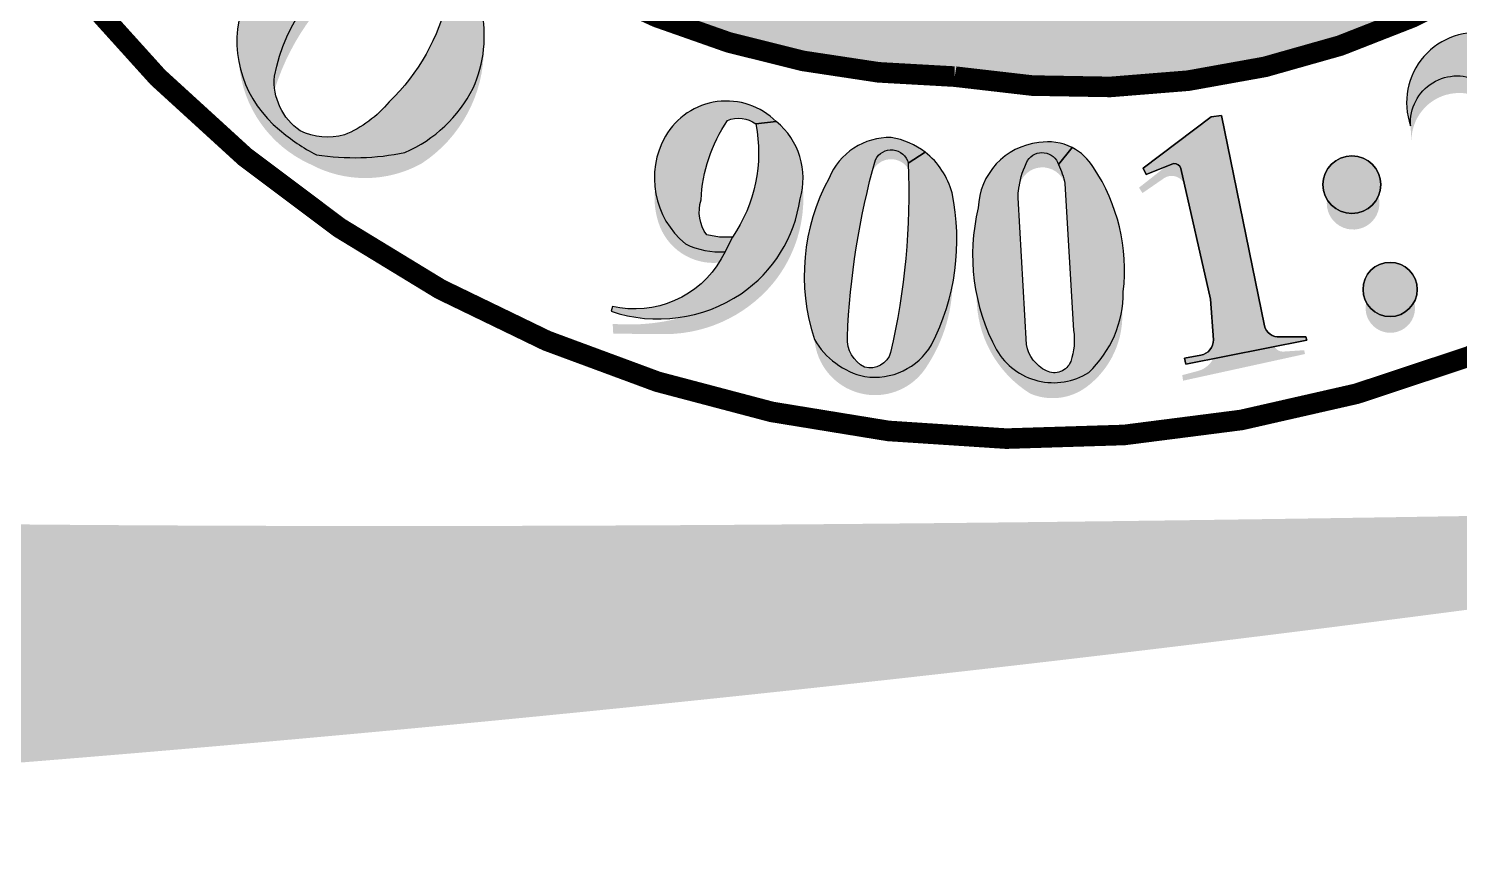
# Model space of a CAD drawing. Header units: millimetres. Extents: x 176729 to 176830, y 575987 to 576058.
# Drawn here: x 176748.691 to 176751.996, y 575993.459 to 575995.39 of the extents above; entities that cross this region are included whole.
import ezdxf

# ---------------------------------------------------------------- set-up
doc = ezdxf.new("R2010")
doc.units = ezdxf.units.MM
doc.layers.add('LG', color=7, linetype='Continuous')
doc.layers.add('LG-1', color=240, linetype='Continuous')

# ---------------------------------------------------------------- blocks, each defined once
blk = doc.blocks.new('LG')
h = blk.add_hatch(color=160)
edge = h.paths.add_edge_path()
edge.add_line((115.5193370946991, 13.68897502310176), (115.5305317612493, 13.486948654597))
edge.add_arc((116.0939448027978, 13.50300010546607), 0.5636416454290947, 19.608833151952297, 181.6318963534621, ccw=False)
edge.add_arc((116.072045719242, 13.71560638589987), 0.5533498469581222, 357.5711830063599, 542.7585701233423)
h.paths.add_polyline_path([(117.7607323080688, 12.30837009097196), (117.7453221252695, 12.47034558775115), (116.3084625312948, 11.80614450708221), (116.2532510094142, 11.7852647805533), (116.2637225153997, 11.60392155668114)])
edge = h.paths.add_edge_path()
edge.add_arc((118.6849193898333, 13.82806387093653), 0.7331524873615639, 241.271260059289, 342.2444991636598, ccw=False)
edge.add_arc((119.1288511084318, 14.97060817865723), 1.954986830582144, 210.1609767800294, 245.96257138458492, ccw=False)
edge.add_arc((118.8785705085335, 14.40727654084553), 1.499729743194835, 196.2200303520208, 264.0980278567095)
edge.add_arc((118.7357113349343, 13.56409372921671), 0.6486966385932555, 268.997183648549, 363.5698300204533)
edge = h.paths.add_edge_path()
edge.add_arc((117.7241775983067, 15.26265225513737), 0.258468772831201, 59.88709875345071, 184.385173761773)
edge.add_arc((117.6892492642316, 15.07607363552728), 0.2783166168484155, 39.5343662286312, 143.1749001924907, ccw=False)
edge.add_line((117.9038989851759, 15.25323355343329), (119.060658673071, 13.61689866562598))
edge.add_arc((118.8626567965291, 13.47692695774511), 0.2424805602954393, -29.759290023164112, 35.25729724102331, ccw=False)
edge.add_arc((118.8228895421961, 13.52064480543599), 0.299257686426889, 326.7514027427198, 400.8627629584616)
edge.add_line((119.049211795587, 13.71643397905302), (117.8538528109486, 15.4862376879257))
edge = h.paths.add_edge_path()
edge.add_arc((119.1204487283092, 16.30436884657241), 0.3239259108304492, 48.14134812580636, 80.60442746924294)
edge.add_arc((119.1204487283092, 16.30436884657241), 0.3239259108304426, 80.60442746924294, 121.8384555653197)
edge.add_arc((119.6006665990481, 16.41441614487406), 0.6717134458054119, 165.7679646549031, 180.3285301520444)
edge.add_arc((119.1248905590927, 16.13356128459182), 0.3392904067683115, 46.78802381087132, 125.2720333368984, ccw=False)
edge.add_line((119.3572025183613, 16.38084479335419), (120.68285258944, 14.99606904418884))
edge.add_arc((120.4791998561477, 14.79313228201919), 0.2875026351484915, -8.014275565496519, 44.89910688387738, ccw=False)
edge.add_arc((120.4692307266889, 14.89597092067918), 0.3274958474740113, 334.1250014901599, 391.3397595403781)
edge.add_line((120.7489443117024, 15.06630541651491), (119.336602947059, 16.54562669499187))
edge = h.paths.add_edge_path()
edge.add_arc((120.2866176557375, 15.13405628103135), 0.7976039157749685, 312.98461960992415, 333.4196233952224, ccw=False)
edge.add_arc((120.3671229935753, 15.66880741845612), 1.210405937787316, 248.3495296902573, 292.5051399966576, ccw=False)
edge.add_arc((121.1747096548901, 17.02286666459682), 2.77825783474311, 206.8955582065229, 243.1652472219214, ccw=False)
edge.add_arc((120.6524950700193, 16.29237890797277), 2.025111199137488, 195.0633679153592, 257.2541174275676)
edge.add_arc((120.4227686870096, 14.8580250520214), 0.5827887956281665, 248.1322693953385, 352.0247824787674)
edge = h.paths.add_edge_path()
edge.add_arc((121.5404648554395, 16.55541136045698), 0.8473644478364516, 301.0156465205205, 358.3015696386902)
edge.add_arc((121.4975221793358, 16.83067766279961), 0.9392619017980844, 330.4705369656561, 341.3488309880244, ccw=False)
edge.add_line((122.3147761799498, 16.36774265802059), (122.1066442659738, 16.14191354668219))
edge.add_arc((121.5944290807968, 16.4575169248695), 0.6016393340276267, 272.9099531025617, 328.3605393609499, ccw=False)
edge.add_arc((121.6352434611221, 16.5309695779312), 0.6743944278311721, 198.2119266206307, 269.12732848847634, ccw=False)
edge.add_arc((122.3527273019574, 16.40188301256487), 1.360550086536102, 183.4419522061415, 199.8806897970356)
edge.add_arc((121.5695999767449, 16.24918080236723), 0.5851774120188312, 211.9853666255248, 314.1348755578124)
edge = h.paths.add_edge_path()
edge.add_arc((120.2094207268369, 17.69003916849858), 0.2848169075711967, 120.0112434037363, 196.3608612016992)
edge.add_arc((120.3004740852493, 17.6543567431268), 0.3670502574721021, 186.9708052373451, 196.379870962614)
edge.add_arc((120.2267290398761, 17.49605520601807), 0.2837481781281312, 69.67971751920419, 168.8662538191711, ccw=False)
edge.add_arc((120.3175546805432, 17.30070876752832), 0.4615002730475446, 7.7218170385281155, 89.04263613807882, ccw=False)
edge.add_arc((120.6674737280392, 17.52334291222735), 0.1932213384308894, 303.7672510738, 369.8276790547034)
edge.add_arc((120.2240223299528, 17.25078793419467), 0.7036344392159088, 25.73593529344638, 102.8976598886983)
edge = h.paths.add_edge_path()
edge.add_line((120.9530064537558, 16.71243203498777), (120.8875947440106, 16.71243203498777))
edge.add_line((120.8875947440106, 16.71243203498777), (120.7270362314534, 16.71837402539125))
edge.add_arc((120.5392018779636, 17.69226827075554), 0.9918426011745096, 220.7194772494366, 280.9165569605925, ccw=False)
edge.add_arc((120.5273512091057, 17.24761801878007), 0.7670598827975909, 195.2982867563441, 226.4186294212073)
edge.add_arc((119.2081601434466, 15.02814442444911), 1.842012942666524, 51.68866832119079, 64.590077501883, ccw=False)
edge.add_arc((120.3951597457785, 17.23988895232328), 0.7677263504963276, 266.6342655882994, 316.603930774263)
h = blk.add_hatch(color=160)
edge = h.paths.add_edge_path()
edge.add_arc((103.5891865628658, 15.10650764515098), 0.6128568896529174, 123.17851165937441, 124.09635142247191, ccw=False)
edge.add_arc((103.5891865628717, 15.10650764515474), 0.6128568896530389, 21.589424090400826, 123.17851166003359, ccw=False)
edge.add_arc((103.4554939019434, 15.24862085299458), 0.7084788720240692, 6.759488530712675, 42.76154949702429)
edge.add_arc((103.5714062398099, 15.34301499424185), 0.5593678262256347, 43.72399306492792, 64.34044494399699)
edge.add_arc((103.5714062398099, 15.34301499424185), 0.5593678262256212, 64.34044494399699, 128.9980508054947)
edge.add_arc((104.3159318399297, 13.82373642516277), 2.240647932711897, 119.2999592845627, 168.6115272442137)
edge.add_arc((102.8221937334608, 14.20404759035209), 0.7055342428010306, 174.9481453796283, 187.5535605639228)
edge.add_arc((104.8299025007402, 13.25936144723938), 2.838011066610003, 123.93377483910689, 162.531004864593, ccw=False)
h = blk.add_hatch(color=160)
edge = h.paths.add_edge_path()
edge.add_arc((102.9651905239883, 14.59316275083599), 1.62398765000212, 303.2080354908625, 360.4939399386482)
edge.add_arc((103.0757263394293, 14.7422802012002), 1.519411239261032, 335.9243442542611, 354.8980907552501, ccw=False)
edge.add_arc((103.0164219702268, 14.85426777480255), 1.62112118437113, 293.3673328906069, 333.1646359917659, ccw=False)
edge.add_arc((103.0628218421344, 16.16892780675571), 2.865605392277633, 260.99707290907696, 282.0160212581807, ccw=False)
edge.add_arc((103.5894485298463, 15.24939392228931), 2.145171137198377, 228.9059367067516, 242.9651196896543, ccw=False)
edge.add_arc((103.019928491579, 14.68038921577013), 1.343142261444097, 190.6190745084758, 231.2614531563823, ccw=False)
edge.add_arc((103.1313318655836, 14.53520005728613), 1.435195300613353, 184.0884083779325, 245.7218721350331)
edge.add_arc((103.1910881179749, 14.43395693545868), 1.370848374584721, 241.7020269610567, 298.9488040679287)
h = blk.add_hatch(color=160)
edge = h.paths.add_edge_path()
edge.add_arc((108.2587575460291, 11.86164892844472), 1.860161215116592, 325.5564446671754, 358.4634524376677)
edge.add_arc((107.4460203673529, 12.33534907706522), 2.723039892632054, 332.92961476796563, 348.91426663309204, ccw=False)
edge.add_arc((109.1974798155302, 11.49550545305833), 0.7828053273997577, 261.53862081699685, 329.32429943472056, ccw=False)
edge.add_arc((109.2838062481731, 11.61547766750875), 0.9166798420296816, 209.8547351015362, 257.3011561750891, ccw=False)
edge.add_arc((109.2039599106744, 11.2199775340869), 0.7177631153231542, 184.8612611969441, 325.1233978613037)
edge = h.paths.add_edge_path()
edge.add_arc((118.0058156614733, 10.81474253655769), 9.136558489270332, 164.3501047324949, 165.3055540563158)
edge.add_arc((109.3924660961839, 13.04462027432997), 0.2409185958134517, 31.409117670456112, 158.6423255101728, ccw=False)
edge.add_arc((101.1500689164224, 12.89895260572857), 8.45236608587179, 1.838834668093135, 2.313230300411074)
edge.add_arc((109.3945082544882, 13.18825920764844), 0.2076181554048971, 14.46258783049095, 153.9589682076945)
edge = h.paths.add_edge_path()
edge.add_arc((111.9365085994361, 12.79875150990923), 1.046872989911887, 153.1746069662735, 171.0495358457534)
edge.add_arc((111.1773420929465, 12.90959264587405), 0.2798387656209238, 18.41849979315998, 169.2843391366289, ccw=False)
edge.add_arc((110.5349739143941, 12.81547045293567), 0.926040955645898, 11.36844127329236, 26.04818328314388)
edge.add_arc((111.1731609195931, 13.16144623985354), 0.2030674843615366, 17.38468110781241, 147.2914063200216)
edge = h.paths.add_edge_path()
edge.add_arc((111.0682253499534, 11.44172440875141), 1.052172434244285, 306.4356843238481, 364.5713123155407)
edge.add_arc((110.8199111019392, 11.71862361342488), 1.311425227742097, 313.61823086219226, 351.5353273961017, ccw=False)
edge.add_arc((111.3098037211088, 11.42760761047524), 0.7781619124450142, 210.2552075749016, 302.2113091448538, ccw=False)
edge.add_arc((112.6996443902201, 12.15475485519696), 2.346177269766984, 191.7286651811816, 208.4924146907003, ccw=False)
edge.add_arc((111.7436878373696, 11.65875633756998), 1.341371052994717, 179.1852295713179, 237.9851698210733)
edge.add_arc((111.2981594797276, 11.13710069295167), 0.6705451576305731, 246.6671274483726, 306.0883076638768)
edge = h.paths.add_edge_path()
edge.add_arc((112.7368630050378, 13.1588349600863), 0.0752830722880768, 12.76374993948688, 98.71515931719317)
edge.add_line((112.7254559369598, 13.23324880134587), (112.6283322895629, 13.19459346464489))
edge.add_line((112.6283322895629, 13.19459346464489), (112.3169744745579, 12.95010691433692))
edge.add_line((112.3169744745579, 12.95010691433692), (112.3577820947992, 12.88601710798395))
edge.add_line((112.3577820947992, 12.88601710798395), (112.6109734244937, 13.06047729383341))
edge.add_arc((112.7021690565982, 12.92812650421141), 0.160727641768636, 17.867189319675674, 124.5685848519164, ccw=False)
edge.add_line((112.8551448455049, 12.97743961440399), (112.8102857821003, 13.17546736164362))
h = blk.add_hatch(color=160)
edge = h.paths.add_edge_path(flags=17)
edge.add_arc((107.371452316487, 13.10337693003748), 0.9110719013831834, 243.6964159104641, 274.00786403907773, ccw=False)
edge.add_arc((107.6042253070811, 13.06242271613441), 1.003476639572073, 187.2935456337535, 230.6327587041389, ccw=False)
edge.add_arc((107.544518170534, 12.82917523273487), 0.9416188514117116, 173.5453804267202, 197.3394944535836)
edge.add_arc((107.2997730286841, 12.7450101057815), 0.6829521011163621, 196.7188171791721, 275.3274833856953)
edge.add_arc((106.3651490030363, 12.70412401107664), 1.185134051784965, 327.3655477992695, 334.5333350108581)
edge = h.paths.add_edge_path()
edge.add_arc((106.7722552732426, 12.82439473297239), 1.585723340402318, 320.5474275083485, 365.5886066952773)
edge.add_arc((107.4977212571904, 13.06528399634307), 0.8570924546111796, 343.2517959115835, 354.210145236397, ccw=False)
edge.add_arc((106.7185344428067, 13.03675640389568), 1.614767252754191, 304.0672401264848, 352.2247656478778, ccw=False)
edge.add_arc((106.646065941269, 13.149691322048), 1.748917699880051, 280.8941660448183, 303.96139917754766, ccw=False)
edge.add_arc((106.3028897171199, 13.73602997439457), 2.400228256971645, 265.3726863541213, 286.30123256881933, ccw=False)
edge.add_line((106.109253480219, 11.34362518144584), (106.1155659197073, 11.22691853863019))
edge.add_line((106.1155659197073, 11.22691853863019), (106.6426546170053, 11.22376435530483))
edge.add_arc((106.721063918336, 12.88706986001024), 1.665152611780215, 267.3010378212039, 320.0015022906267)
h = blk.add_hatch(color=160)
edge = h.paths.add_edge_path()
edge.add_arc((115.2790918561922, 11.74882243252291), 0.3199810075578715, 208.3548858853586, 332.598497590899, ccw=False)
edge.add_arc((115.2809194800663, 11.52915695476592), 0.2913909533015595, 166.5662020569274, 374.3871814193139)
edge = h.paths.add_edge_path()
edge.add_arc((114.8278417273311, 12.98536086428702), 0.3408989678071983, 210.7468521496845, 336.7498462112541, ccw=False)
edge.add_arc((114.8421987917229, 12.76621764399083), 0.3105941064949496, 171.6955545184032, 375.8011438425331)
h = blk.add_hatch(color=160)
edge = h.paths.add_edge_path()
edge.add_line((114.2744832532934, 10.98731405235621), (114.2648428737261, 11.03259220520926))
edge.add_line((114.2648428737261, 11.03259220520926), (114.0190168214026, 11.01612940890367))
edge.add_arc((114.0107762200618, 11.12044045206258), 0.1046360417607582, 205.4790322446955, 274.51700112705424, ccw=False)
edge.add_line((113.9163167896521, 11.07542803997347), (113.1937341305818, 10.9328221909985))
edge.add_arc((112.9359853208368, 11.06840287096491), 0.2912328444820613, 283.8915965440475, 332.254793015695, ccw=False)
edge.add_line((113.0059061525198, 10.78568809066163), (112.8274818563762, 10.73848878723373))
edge.add_line((112.8274818563762, 10.73848878723373), (112.8366757630746, 10.67271216232133))
edge.add_line((112.8366757630746, 10.67271216232133), (114.2744832532934, 10.98731405235621))
at = {"layer": 'LG'}
h = blk.add_hatch(color=1, dxfattribs=at)
h.set_gradient(color1=(255, 0, 0), one_color=1, tint=1, name='CYLINDER')
edge = h.paths.add_edge_path()
edge.add_spline(control_points=[(98.6739846756053, 39.35533907690652), (89.91519902122586, 39.27182928666409), (73.39840193592012, 39.11435149071173), (53.75285882033125, 35.12149201000375), (41.58512227025812, 31.40114030729092), (35.78575973416948, 26.69650430322096), (36.86505502689819, 21.23902165033866), (41.70760637052077, 18.509274929773), (51.46295716700817, 14.08490684215385), (66.08410910235186, 10.71845517746997), (92.00689690492784, 8.593328322375513), (111.1466493226438, 8.967968705092332), (124.9771136599551, 9.238685396687869)], knot_values=[0, 0, 0, 0, 26.80359594025696, 50.54462716305792, 60.52408220517953, 66.52799696588117, 70.79836719712365, 75.06517368062319, 82.815075498759, 103.9905579473816, 120.2203626029667, 162.4982972509381, 162.4982972509381, 162.4982972509381, 162.4982972509381], degree=3, periodic=0)
edge.add_arc((71.72893655785205, 347.1798028106325), 342.1104605294648, 267.6733921457494, 278.9542729239407, ccw=False)
edge.add_arc((67.6547600931236, 194.553079711422), 189.4560805390451, 259.473221114314, 267.0306742208735, ccw=False)
edge.add_arc((46.66081721726102, 87.86689062654793), 80.73815448999594, 247.88606997113112, 260.28903843324247, ccw=False)
edge.add_arc((24.02380940389799, 33.29363719856633), 21.66199791770919, 222.8944387628502, 249.01737922271582, ccw=False)
edge.add_arc((12.48400192987179, 22.42845263516939), 5.813401085916049, 138.1440697853869, 221.8559302146128, ccw=False)
edge.add_arc((24.02380940389838, 11.56326807177194), 21.66199791770986, 110.98262077728361, 137.1055612371493, ccw=False)
edge.add_arc((46.66081721726111, -43.00998535620846), 80.73815448999541, 99.71096156675759, 112.11393002886899, ccw=False)
edge.add_arc((67.65476009312583, -149.6961744410894), 189.4560805390516, 92.96932577912679, 100.52677888568638, ccw=False)
edge.add_arc((75.65727051680251, -667.3970125430587), 707.1270435013918, 88.13471487340871, 91.44376199438159, ccw=False)
blk.add_hatch(color=4, dxfattribs=at).paths.add_polyline_path([(121.1107235159048, 23.78662308897993), (120.438717449974, 24.719937698435, -0.4447807060924467), (110.1250951042558, 15.02742402383118, -0.2166584195100293), (102.4374063068204, 18.26499635039813, 0.2394471091971688), (110.1434225423965, 14.25998015794593, 0.4702469327860099)])
at = {"layer": 'LG-1'}
h = blk.add_hatch(color=256, dxfattribs=at)
edge = h.paths.add_edge_path()
edge.add_arc((103.5714062398101, 15.34301499424213), 0.5593678262255595, 64.34044494396909, 128.9980508055493, ccw=False)
edge.add_line((103.8136253229193, 15.84721959635723), (103.9925324763409, 15.91483094503666))
edge.add_arc((103.2688173574106, 14.94371328436207), 1.211128847085369, 53.30507039543544, 95.17909728154183)
edge.add_arc((103.0757689783042, 14.77456852755536), 1.377874862354602, 86.51652099783445, 170.0038623444372)
edge.add_arc((103.019928491579, 14.68038921577021), 1.343142261444187, 165.629620440138, 231.2614531564353)
edge.add_arc((103.5894485298458, 15.24939392228948), 2.145171137198204, 228.9059367067961, 242.9651196896728)
edge.add_arc((103.0628218421347, 16.16892780675565), 2.865605392277647, 260.997072909076, 282.0160212581663)
edge.add_arc((103.0164219702268, 14.85426777480248), 1.62112118437105, 293.3673328905895, 333.164635991802)
edge.add_arc((103.0757263394293, 14.7422802012001), 1.519411239260984, 335.9243442543012, 372.1747199141105)
edge.add_arc((103.2396052595495, 14.79691256055699), 1.347828219077981, 11.37369948754032, 56.03940969354561)
edge.add_line((103.9925324763409, 15.91483094503666), (103.8136253229189, 15.84721959635713))
edge.add_arc((103.57140623981, 15.3430149942419), 0.5593678262255548, 43.723993065884315, 64.34044494400109, ccw=False)
edge.add_arc((103.4554939019436, 15.2486208529942), 0.7084788720239901, -5.001501044782174, 42.76154949781022, ccw=False)
edge.add_arc((101.797470823008, 15.7109233650089), 2.421202048532117, 313.8159481782998, 347.4993948093182, ccw=False)
edge.add_arc((102.4194358455642, 14.83543297651511), 1.367942772630102, 292.56687514752764, 320.421148790254, ccw=False)
edge.add_arc((102.7493236858627, 14.28401065983749), 0.7380281800076038, 243.8756817257239, 285.3265786304097, ccw=False)
edge.add_arc((102.8221937334608, 14.20404759035196), 0.7055342428010843, 174.9481453797709, 235.6752333895464, ccw=False)
edge.add_arc((104.3159318399298, 13.8237364251628), 2.240647932711958, 119.2999592845728, 168.6115272442638, ccw=False)
h = blk.add_hatch(color=256, dxfattribs=at)
edge = h.paths.add_edge_path()
edge.add_arc((116.2975507180243, 13.95441301071195), 0.8244267083256523, 78.36281425455957, 199.367699371381)
edge.add_arc((116.0720457192421, 13.71560638590216), 0.5533498469581155, -2.4288169938196233, 183.5846798355301, ccw=False)
edge.add_line((116.6248984601105, 13.69215643829305), (116.6041374716944, 13.20269822971425))
edge.add_line((116.6041374716944, 13.20269822971425), (116.4844587019148, 12.706693602928))
edge.add_line((116.4844587019148, 12.706693602928), (116.2662227634666, 11.89057098481658))
edge.add_line((116.2662227634666, 11.89057098481658), (116.3084625312959, 11.80614450708265))
edge.add_line((116.3084625312959, 11.80614450708265), (117.7453221252697, 12.47034558775126))
edge.add_line((117.7453221252697, 12.47034558775126), (117.583207826477, 13.33908318253421))
edge.add_line((117.583207826477, 13.33908318253421), (117.5217147747671, 13.32232286406272))
edge.add_line((117.5217147747671, 13.32232286406272), (117.4965577457933, 13.00946544570318))
edge.add_line((117.4965577457933, 13.00946544570318), (117.4574261160142, 12.9144903076955))
edge.add_line((117.4574261160142, 12.9144903076955), (116.7139285846277, 12.55693870674363))
edge.add_line((116.7139285846277, 12.55693870674363), (116.6814287941596, 12.59003531432503))
edge.add_line((116.6814287941596, 12.59003531432503), (116.6757517199075, 12.69788941431721))
edge.add_line((116.6757517199075, 12.69788941431721), (116.9771312098116, 13.5619273503367))
edge.add_arc((116.1496347399627, 13.91772839646356), 0.9007467968509971, 336.7336062503729, 429.5837838625708)
h = blk.add_hatch(color=256, dxfattribs=at)
edge = h.paths.add_edge_path()
edge.add_arc((107.596520370453, 13.44179515062222), 0.3279034384736265, 52.26533705387618, 114.32331121198419, ccw=False)
edge.add_line((107.7971991125886, 13.70111870801283), (108.0390397281862, 13.72980020284981))
edge.add_arc((107.451783801122, 13.13844725129992), 0.8334073656855008, 45.19916807886237, 149.9022647912646)
edge.add_arc((107.6042253070815, 13.06242271613413), 1.003476639572167, 150.5115953728154, 230.6327587041274)
edge.add_arc((107.3714523164869, 13.10337693003753), 0.9110719013832613, 243.6964159104856, 274.0078640390977)
edge.add_line((107.435130222139, 12.19453308546252), (107.5207122023442, 12.36558615819152))
edge.add_line((107.5207122023442, 12.36558615819152), (107.369299514785, 12.36558615819152))
edge.add_line((107.369299514785, 12.36558615819152), (107.2178902616323, 12.39190387531238))
edge.add_arc((107.5991901899907, 12.66493043030112), 0.4689702923375142, 162.4455249801037, 215.6042336603803, ccw=False)
edge.add_arc((108.9708182856227, 12.72236645522207), 1.820698001276892, 145.9960280253489, 177.3553003357559, ccw=False)
edge = h.paths.add_edge_path()
edge.add_line((108.0390397281862, 13.72980020284981), (107.7971991125886, 13.70111870801283))
edge.add_arc((106.0768008392514, 13.36089600160275), 1.753716541764507, -34.57908052758472, 11.186368828292018, ccw=False)
edge.add_line((107.5207122023438, 12.36558615819152), (107.435130222139, 12.19453308546252))
edge.add_arc((106.3651490030361, 12.70412401107582), 1.185134051784994, 261.61820673466093, 334.53333501090253, ccw=False)
edge.add_line((106.1923935972702, 11.53164872754999), (106.1072821307811, 11.54866011603856))
edge.add_line((106.1072821307811, 11.54866011603856), (106.0895090761817, 11.49169325905819))
edge.add_arc((106.646065941269, 13.14969132204805), 1.748917699880117, 251.4441254617447, 303.9613991761217)
edge.add_arc((106.7185344428069, 13.03675640389578), 1.614767252754047, 304.0672401249346, 352.2247656478579)
edge.add_arc((107.4977212571904, 13.06528399634292), 0.8570924546112494, 343.2517959115639, 410.8335547858568)
h = blk.add_hatch(color=256, dxfattribs=at)
edge = h.paths.add_edge_path()
edge.add_line((113.2896740049382, 13.79951397758464), (113.1688069304432, 13.78501886860015))
edge.add_line((113.1688069304432, 13.78501886860015), (112.3662513416867, 13.18105971380112))
edge.add_line((112.3662513416867, 13.18105971380112), (112.4000939851688, 13.10375432566156))
edge.add_line((112.4000939851688, 13.10375432566156), (112.7254559369598, 13.23324880134587))
edge.add_arc((112.7368630050377, 13.15883496008625), 0.0752830722881684, 12.763749939507704, 98.71515931713037, ccw=False)
edge.add_line((112.8102857821003, 13.17546736164362), (113.1592077637561, 11.63517140480395))
edge.add_line((113.1592077637561, 11.63517140480395), (113.1951625673504, 11.15609633626427))
edge.add_arc((113.011534484037, 11.15394847014142), 0.1836406444942223, -79.38674648205108, 0.6701483220210775, ccw=False)
edge.add_line((113.04535718212, 10.97344940808115), (112.8536073880356, 10.93751849897403))
edge.add_line((112.8536073880356, 10.93751849897403), (112.8685882699992, 10.86865278296323))
edge.add_line((112.8685882699992, 10.86865278296323), (114.2947187774869, 11.1501078514132))
edge.add_line((114.2947187774869, 11.1501078514132), (114.2857309351894, 11.19202724537128))
edge.add_line((114.2857309351894, 11.19202724537128), (113.9801339938755, 11.19202724537139))
edge.add_arc((113.9578551911548, 11.35469649772644), 0.1641877909968273, 191.5716181600799, 277.79857796201054, ccw=False)
edge.add_line((113.7970045605726, 11.32176163240538), (113.2896740049382, 13.79951397758464))
h = blk.add_hatch(color=256, dxfattribs=at)
edge = h.paths.add_edge_path()
edge.add_arc((109.394508254488, 13.18825920764818), 0.2076181554048913, 14.462587830533778, 153.9589682074404, ccw=False)
edge.add_line((109.5955471822811, 13.24011138181196), (109.7945020748637, 13.36752561805725))
edge.add_arc((109.2488639917034, 12.66067053751072), 0.8929529789911926, 52.33460407146558, 80.56804955767791)
edge.add_arc((109.3759263625529, 12.7695806755923), 0.7722114519321841, 88.56998086100721, 157.7924316274795)
edge.add_arc((110.7707404577334, 11.91150550475426), 2.402786975665975, 151.4068431070141, 198.2471787761127)
edge.add_arc((109.2838062481731, 11.61547766750878), 0.9166798420296831, 209.8547351015387, 257.3011561750947)
edge.add_arc((109.1974798155304, 11.49550545305825), 0.7828053273996337, 261.538620816982, 329.324299434769)
edge.add_arc((107.4460203673529, 12.3353490770646), 2.723039892631931, 332.9296147679922, 371.7120446050829)
edge.add_arc((109.2488639917036, 12.66067053751052), 0.8929529789912621, 14.75593137057948, 52.33460407148046)
edge.add_line((109.7945020748637, 13.36752561805725), (109.5955471822814, 13.24011138181207))
edge.add_arc((101.150068916423, 12.89895260571093), 8.452366085871853, -12.942238005916806, 2.3132303005306767, ccw=False)
edge.add_arc((109.1426871208752, 11.07963936287242), 0.2558857484170667, 255.535512744769, 343.24850560889973, ccw=False)
edge.add_arc((109.2555835323879, 11.16735807864097), 0.3792337609904216, 177.2815520391326, 242.20991179829372, ccw=False)
edge.add_arc((118.0058156614732, 10.8147425365578), 9.136558489270126, 164.3501047324917, 177.6753008310533, ccw=False)
h = blk.add_hatch(color=256, dxfattribs=at)
edge = h.paths.add_edge_path()
edge.add_arc((111.173160919593, 13.16144623985348), 0.2030674843616417, 17.384681108279892, 147.2914063199188, ccw=False)
edge.add_line((111.3669523315241, 13.22211989036775), (111.5282978646163, 13.42287416019812))
edge.add_arc((111.2445589061413, 12.86616890183327), 0.6248428132318958, 62.99318103012331, 100.0485097428049)
edge.add_arc((111.2216955695803, 12.68418209284091), 0.801887052110262, 96.16817223325445, 178.1182453039958)
edge.add_arc((112.6996443902201, 12.15475485519679), 2.346177269766966, 166.2976257215845, 208.4924146906193)
edge.add_arc((111.3098037211087, 11.42760761047521), 0.7781619124449966, 210.2552075746685, 302.2113091449168)
edge.add_arc((110.8199111019391, 11.71862361342465), 1.311425227742092, 313.6182308622332, 360.1624953892622)
edge.add_arc((109.9623900707004, 11.97747102208551), 2.183894536595481, 353.2912424346426, 393.6333364288388)
edge.add_arc((111.2445589061415, 12.86616890183283), 0.6248428132322112, 30.9028311509849, 62.99318103015543)
edge.add_line((111.5282978646163, 13.42287416019812), (111.3669523315241, 13.22211989036775))
edge.add_arc((110.5349739143938, 12.81547045293699), 0.926040955645756, 11.368441273106612, 26.048183283163496, ccw=False)
edge.add_line((111.4428458504681, 12.99800921381281), (111.5456479457957, 11.26619146863093))
edge.add_arc((110.7794487104396, 11.15410823368535), 0.7743538724744365, -19.10780706901818, 8.322466898189703, ccw=False)
edge.add_arc((111.3177226693059, 10.97284358993219), 0.2064588473473941, 243.1571787520387, 339.5254503696708, ccw=False)
edge.add_arc((111.4220646546736, 11.18419760796324), 0.4421603984267996, 191.1616742564338, 243.4599803814309, ccw=False)
edge.add_line((110.9882677815285, 11.09860502191498), (110.8900918320065, 12.82965467882246))
edge.add_arc((111.9365085994364, 12.79875150991257), 1.046872989911877, 172.3370561182275, 178.3084114084791, ccw=False)
edge.add_arc((111.1773420929462, 12.90959264587183), 0.279838765621085, 169.2843391356425, 174.102252826828, ccw=False)
edge.add_arc((111.9365085994361, 12.79875150990924), 1.046872989911851, 153.1746069662599, 171.0495358456131, ccw=False)
h = blk.add_hatch(color=256, dxfattribs=at)
edge = h.paths.add_edge_path()
edge.add_arc((114.8278417273311, 12.98536086428702), 0.3408989678071066, 0, 180)
edge.add_arc((114.8278417273311, 12.98536086428702), 0.3408989678071066, 180, 360)
h = blk.add_hatch(color=256, dxfattribs=at)
edge = h.paths.add_edge_path()
edge.add_arc((115.2790918561922, 11.7488224325228), 0.3199810075578995, 0, 180)
edge.add_arc((115.2790918561922, 11.7488224325228), 0.3199810075578995, 180, 360)
at = {"layer": 'LG', "color": 160, "const_width": 0.243000000008033}
for points in [[(99.81103285447729, 15.28567801402172, 0.6877365832829367), (125.4423236504201, 23.78662308963876)], [(110.143422542553, 14.25998015867559, 0.4702469328004188), (121.1107235158747, 23.78662309033648)], [(102.4374063062407, 18.26499635171987, 0.23944710922036), (110.1434225422924, 14.25998015860674)]]:
    blk.add_lwpolyline(points, format="xyb", dxfattribs=at)
at = {"layer": 'LG-1'}
for points in [[(103.9925324763409, 15.91483094503666, 0.1847705602085054), (103.1594896594338, 16.14989757322403, 0.3812997271717508), (101.7188110052252, 15.01374251361165, 0.2944669394013042), (102.1794336299317, 13.63272537558965, 0.0614218247488936), (102.6143978022884, 13.33862567716971, 0.0919704681394227), (103.6593984622196, 13.36610947503689, 0.1754151925386118), (104.4629603321352, 14.12244767262987, 0.1595045097805589), (104.5609645613229, 15.06271418538221, 0.1973964800020921)], [(103.2193994496618, 15.77773741683589, -0.2898532242636704), (103.8136253229193, 15.84721959635723), (103.9925324763409, 15.91483094503666, 0.1847705602085054), (103.1594896594338, 16.14989757322403, 0.3812997271717508), (101.7188110052252, 15.01374251361165, 0.2944669394013042), (102.1794336299317, 13.63272537558965, 0.0614218247488936), (102.6143978022884, 13.33862567716971, 0.0919704681394227), (103.6593984622196, 13.36610947503689, 0.1754151925386118), (104.4629603321352, 14.12244767262987, 0.1595045097805589), (104.5609645613229, 15.06271418538221, 0.1973964800020921), (103.9925324763409, 15.91483094503666), (103.8136253229189, 15.84721959635713, -0.0901996750540038), (103.9756489330731, 15.72964170045824, -0.2114762003379408), (104.1612751800368, 15.18685436048024, -0.1480392167593), (103.473775649662, 13.96386255096935, -0.1221391738944537), (102.9443996375125, 13.57223051992541, -0.1828619249367242), (102.424354908327, 13.62137887059682, -0.2713523934354395), (102.1194002010632, 14.26617502861438, -0.2185452641659927)], [(116.4638488273904, 14.76189324961685, 0.5832113284890359), (115.519778511143, 13.68100892953589, -1.053904419714284), (116.6248984601105, 13.69215643829305), (116.6041374716944, 13.20269822971425), (116.4844587019148, 12.706693602928), (116.2662227634666, 11.89057098481658), (116.3084625312959, 11.80614450708265), (117.7453221252697, 12.47034558775126), (117.583207826477, 13.33908318253421), (117.5217147747671, 13.32232286406272), (117.4965577457933, 13.00946544570318), (117.4574261160142, 12.9144903076955), (116.7139285846277, 12.55693870674363), (116.6814287941596, 12.59003531432503), (116.6757517199075, 12.69788941431721), (116.9771312098116, 13.5619273503367, 0.4288597320602656)], [(107.4614618181994, 13.74059249402738, -0.2775969780373394), (107.7971991125886, 13.70111870801283), (108.0390397281862, 13.72980020284981, 0.4915359162876625), (106.730743714091, 13.55638149262646, 0.3645690601513867), (106.9677315130415, 12.28663858616265, 0.133035248466112), (107.435130222139, 12.19453308546252), (107.5207122023442, 12.36558615819152), (107.369299514785, 12.36558615819152), (107.2178902616323, 12.39190387531238, -0.2361997559324927), (107.1520595542776, 12.80637769857428, -0.1376910251097421)], [(108.0390397281862, 13.72980020284981), (107.7971991125886, 13.70111870801283, -0.2023867384003748), (107.5207122023438, 12.36558615819152), (107.435130222139, 12.19453308546252, -0.3293400072973327), (106.1923935972702, 11.53164872754999), (106.1072821307811, 11.54866011603856), (106.0895090761817, 11.49169325905819, 0.2332467670477126), (107.6230712592089, 11.69911428870198, 0.2132750554960569), (108.3184561873336, 12.8182988749401, 0.3037362931419181)], [(113.2896740049382, 13.79951397758464), (113.1688069304432, 13.78501886860015), (112.3662513416867, 13.18105971380112), (112.4000939851688, 13.10375432566156), (112.7254559369598, 13.23324880134587, -0.393665581825438), (112.8102857821003, 13.17546736164362), (113.1592077637561, 11.63517140480395), (113.1951625673504, 11.15609633626427, -0.3642513968989211), (113.04535718212, 10.97344940808115), (112.8536073880356, 10.93751849897403), (112.8685882699992, 10.86865278296323), (114.2947187774869, 11.1501078514132), (114.2857309351894, 11.19202724537128), (113.9801339938755, 11.19202724537139, -0.3950548815580958), (113.7970045605726, 11.32176163240538)], [(109.2079675189699, 13.27940662914821, -0.6969377173903771), (109.5955471822811, 13.24011138181196), (109.7945020748637, 13.36752561805725, 0.1238186451151833), (109.3951976338557, 13.54155162361922, 0.3115727823396697), (108.6609970413672, 13.06144809789941, 0.2072735965594557), (108.4887787181054, 11.15915195136074, 0.2100332780760089), (109.082295709521, 10.72122074939424, 0.3047084100280302), (109.8707461900193, 11.09613523685803, 0.1708542270945355), (110.1123670035885, 12.88810749834813, 0.1654533196612434), (109.7945020748637, 13.36752561805725), (109.5955471822814, 13.24011138181207, -0.066663024496209), (109.3877140616854, 11.00588765428114, -0.4025702341488399), (109.0787720082608, 10.83186451624256, -0.2911343043614159), (108.8767765398501, 11.18534440342878, -0.0582077417143908)], [(111.0022938984336, 13.27117711192265, -0.6364982414845161), (111.3669523315241, 13.22211989036775), (111.5282978646163, 13.42287416019812, 0.1631081718139356), (111.1355351402177, 13.48142686375768, 0.373636399554075), (110.420240956535, 12.71051358673036, 0.1862183063397989), (110.6376354653431, 11.03552879451968, 0.4242487795435619), (111.724597706162, 10.76921417798696, 0.2059266013505951), (112.1313310555605, 11.72234291472411, 0.1778664624800397), (111.7806987393752, 13.18707795509876, 0.1409428693538919), (111.5282978646163, 13.42287416019812), (111.3669523315241, 13.22211989036775, -0.0641401982239644), (111.4428458504681, 12.99800921381281), (111.5456479457957, 11.26619146863093, -0.1202619493763698), (111.5111390274127, 10.90062608468081, -0.4471554846728354), (111.2244973106282, 10.78863097324315, -0.2322395857773166), (110.9882677815285, 11.09860502191498), (110.8900918320065, 12.82965467882246, -0.0260608501499859), (110.8989845536282, 12.9383470376952, -0.0210252115572003), (110.9023831526684, 12.96162451981097, -0.0781526244368289)], [(115.1687406951382, 12.98536086428702, 1), (114.486942759524, 12.98536086428702, 1)], [(115.5990728637501, 11.7488224325228, 1), (114.9591108486343, 11.7488224325228, 1)]]:
    blk.add_lwpolyline(points, format="xyb", close=True, dxfattribs=at)
blk.add_lwpolyline([(112.4000939851688, 13.10375432566166), (112.3662513416865, 13.18105971380123), (113.168806930443, 13.78501886860026), (113.2896740049382, 13.79951397758475), (113.7970045605726, 11.32176163240538, 0.3950548815580958), (113.9801339938755, 11.19202724537139), (114.2857309351894, 11.19202724537139), (114.2947187774865, 11.1501078514132), (112.8685882699994, 10.86865278296312), (112.8536073880356, 10.93751849897403), (113.04535718212, 10.97344940808115, 0.3642513968989209), (113.1951625673504, 11.15609633626427), (113.1592077637561, 11.6351714048034), (112.8102857821003, 13.17546736164362, 0.393665581825438), (112.7254559369598, 13.23324880134587), (112.4000939851688, 13.10375432566166)], format="xyb", dxfattribs=at)
for centre, radius in [((114.8278417273311, 12.98536086428702), 0.3408989678071538), ((115.2790918561922, 11.7488224325228), 0.319981007557784)]:
    blk.add_circle(centre, radius, dxfattribs=at)
for centre, radius, start, end in [((116.2975507180246, 13.95441301071169), 0.8244267083256309, 78.3628142545746, 199.3676993713644), ((107.4517838011219, 13.1384472512999), 0.8334073656855432, 45.19916807885981, 149.9022647912649), ((109.375926362553, 12.76958067559238), 0.7722114519322039, 88.569980861013, 157.7924316274876), ((111.2216955695804, 12.68418209284124), 0.8018870521101636, 96.1681722332592, 178.1182453040221)]:
    blk.add_arc(centre, radius, start, end, dxfattribs=at)
blk = doc.blocks.new('dugma')
at = {"xscale": 0.7867932873141399, "yscale": 0.7867932873141399, "zscale": 0.7867932873141399}
blk.add_blockref('LG', (729.2161859237019, 560.6790544194498), dxfattribs=at)

msp = doc.modelspace()

# ---------------------------------------------------------------- block references
at = {"xscale": 0.2489010165445507, "yscale": 0.2489010165445507, "zscale": 0.2489010165331615}
msp.add_blockref('dugma', (176547.7574078329, 575852.9331590065), dxfattribs=at)

doc.saveas('drawing.dxf')
